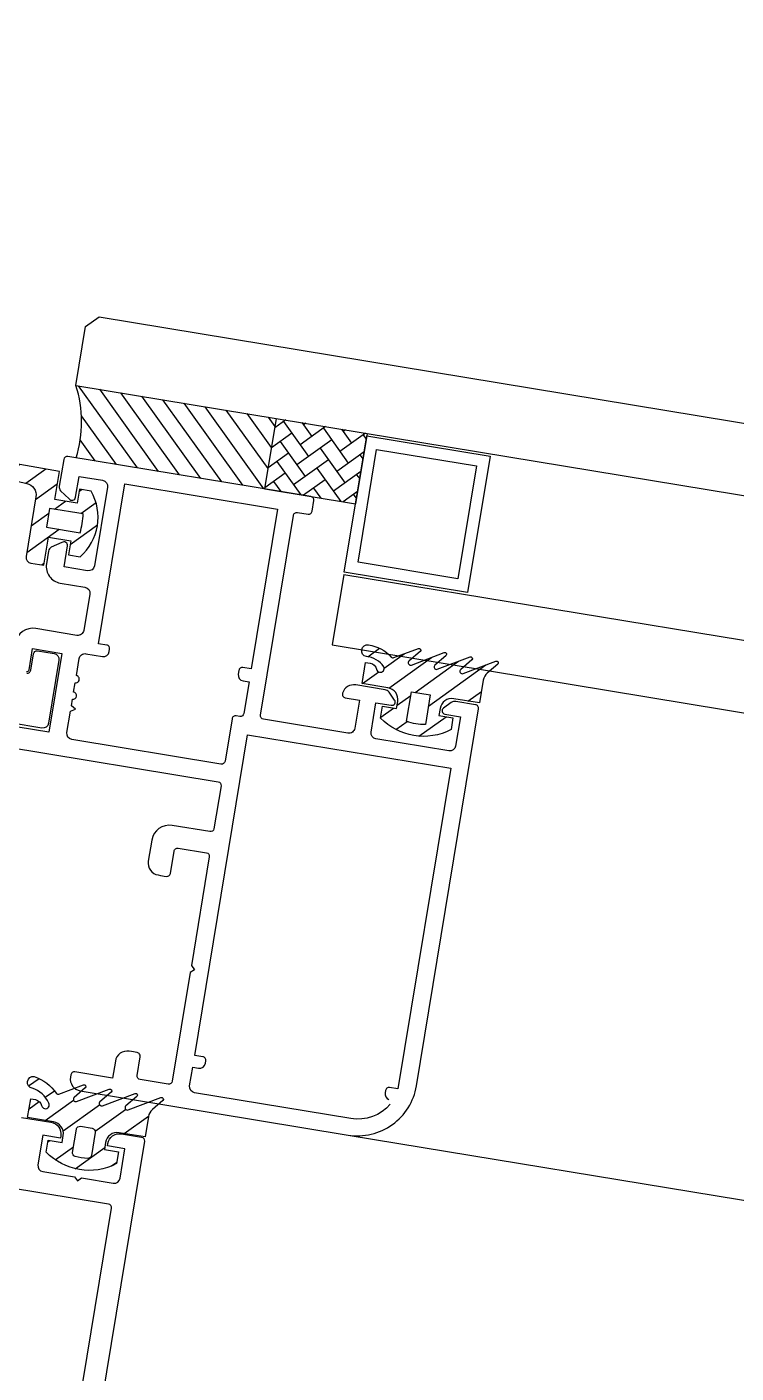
# Model space of a CAD drawing. Header units: millimetres. Extents: x 62878 to 70819, y -67946 to -61850.
# Drawn here: x 66850.25 to 66856.21, y -61939.32 to -61928.02 of the extents above; entities that cross this region are included whole.
import ezdxf

# ---------------------------------------------------------------- set-up
doc = ezdxf.new("R2010")
doc.units = ezdxf.units.MM
doc.linetypes.add('HIDDEN', pattern=[0.375, 0.25, -0.125])
doc.layers.add('BA DÖŞ.-yeni', color=11, linetype='Continuous', lineweight=30)
doc.layers.add('DOGRAMA', color=171, linetype='Continuous', lineweight=0)
pattern_1 = [(215.6353916483434, (66955.9812146888, -61962.69737362897), (0.09249173653843079, -0.1290226382155686), [])]

msp = doc.modelspace()

# ---------------------------------------------------------------- hatches: boundary and pattern name
at = {"layer": 'DOGRAMA', "lineweight": -2}
h = msp.add_hatch(dxfattribs=at)
h.set_pattern_fill('ANSI31', color=256, scale=0.03999999999999999, angle=679.5516175283433, style=0)
h.set_pattern_definition([(305.6353916483433, (66718.94940866614, -61923.60742468193), (-0.1032181105724549, -0.07399338923074471), [])])
h.paths.add_polyline_path([(66851.98199861779, -61931.82459441193, 0.4142135623420975), (66851.95039040968, -61931.84725321112), (66850.66524900956, -61931.63531493768, 0.1532309010706403), (66850.66421163845, -61931.02703956928), (66852.07515382816, -61931.25972419961)])
h.paths.add_polyline_path([(66852.25036083121, -61931.89672264169), (66852.00465741692, -61931.85620262001, 0.4142135623575963), (66851.98199861779, -61931.82459441193), (66852.07515382816, -61931.25972419961), (66852.34799074606, -61931.30471892572)])
h = msp.add_hatch(dxfattribs=at)
h.set_pattern_fill('AR-HBONE', color=256, scale=0.03, angle=679.5516175283433, style=0)
h.set_pattern_definition([(215.6353916483434, (66851.25686934582, -61968.03557853986), (-0.02761390992917502, -0.1674439368219208), [0.3599999999999998, -0.12]), (305.6353916483433, (66851.15934042243, -61968.1054935533), (-0.02761390992917502, -0.1674439368219208), [0.3599999999999999, -0.12])])
h.paths.add_polyline_path([(66852.76686220133, -61931.98190113534), (66853.01353041627, -61932.02258026654), (66853.11116033109, -61931.43057655057), (66852.34799074606, -61931.30471892572), (66852.25036083121, -61931.89672264169)])
h = msp.add_hatch(dxfattribs=at)
h.set_pattern_fill('ANSI31', color=256, scale=0.05, angle=679.5516175283433, style=0)
h.set_pattern_definition(pattern_1)
edge = h.paths.add_edge_path(flags=16)
edge.add_arc((66850.05698435009, -61932.07722968613), 0.6682513991296954, 343.7597124502437, 357.5110708805554)
edge.add_line((66850.7246053417, -61932.10624940337), (66850.44321206186, -61932.05984361026))
edge.add_line((66850.44321206186, -61932.05984361026), (66850.41717741793, -61932.21771126788))
edge.add_line((66850.41717741793, -61932.21771126788), (66850.6985706978, -61932.26411706094))
edge = h.paths.add_edge_path()
edge.add_line((66850.2861743012, -61932.52042926107), (66850.3947083158, -61932.53832807878))
edge.add_line((66850.3947083158, -61932.53832807878), (66850.43376028171, -61932.30152659239))
edge.add_line((66850.43376028171, -61932.30152659239), (66850.62122812514, -61932.33244273212))
edge.add_line((66850.62122812514, -61932.33244273212), (66850.60170214213, -61932.45084347528))
edge.add_line((66850.60170214213, -61932.45084347528), (66850.70036942812, -61932.46711512776))
edge.add_arc((66850.40848793693, -61932.13519767551), 0.4420000000017804, 311.3277435314506, 389.9430397638546)
edge.add_line((66850.79149068196, -61931.91457832618), (66850.692823396, -61931.89830667371))
edge.add_line((66850.692823396, -61931.89830667371), (66850.67329741304, -61932.01670741689))
edge.add_line((66850.67329741304, -61932.01670741689), (66850.48582956959, -61931.98579127721))
edge.add_line((66850.48582956959, -61931.98579127721), (66850.52488153556, -61931.74898979084))
edge.add_line((66850.52488153556, -61931.74898979084), (66849.54021983384, -61931.57747578625))
edge.add_arc((66849.53208400762, -61931.62680942925), 0.05000000000100795, 80.63539166106258, 253.925554840868)
edge.add_line((66849.51823970248, -61931.67485456653), (66850.25104419157, -61931.84991935846))
edge.add_arc((66850.22865226044, -61931.94738012711), 0.1000000000279037, -9.364608354033805, 77.06066208093108, ccw=False)
edge.add_line((66850.32731954646, -61931.96365177959), (66850.24497648442, -61932.46295979184))
edge.add_arc((66850.29431012743, -61932.47109561806), 0.05000000000818695, 170.6353916624193, 260.6353916624192)
h = msp.add_hatch(dxfattribs=at)
h.set_pattern_fill('ANSI31', color=256, scale=0.05, angle=679.5516175283433, style=0)
h.set_pattern_definition(pattern_1)
edge = h.paths.add_edge_path(flags=16)
edge.add_arc((66853.58482856107, -61933.47489511858), 0.4000000000842829, 249.0984326257979, 272.1723506914449, ccw=False)
edge.add_line((66853.44212313899, -61933.8485730047), (66853.4831144189, -61933.6000119971))
edge.add_line((66853.4831144189, -61933.6000119971), (66853.6409820765, -61933.62604664107))
edge.add_line((66853.6409820765, -61933.62604664107), (66853.59999079662, -61933.87460764863))
edge = h.paths.add_edge_path()
edge.add_arc((66853.58482856111, -61933.47489511869), 0.499999999975943, 223.7654940045327, 297.5052892957832, ccw=False)
edge.add_line((66853.22374009326, -61933.82074930526), (66853.24001174571, -61933.72208201923))
edge.add_line((66853.24001174571, -61933.72208201923), (66853.35841248889, -61933.74160800221))
edge.add_line((66853.35841248889, -61933.74160800221), (66853.3681754804, -61933.68240763062))
edge.add_arc((66853.26950819443, -61933.66613597812), 0.09999999998158737, 350.6353916295565, 440.635391634348)
edge.add_line((66853.28577984692, -61933.56746869214), (66853.06871181767, -61933.53167105673))
edge.add_line((66853.06871181767, -61933.53167105673), (66853.09800079218, -61933.3540699419))
edge.add_line((66853.09800079218, -61933.3540699419), (66853.13695403916, -61933.36049389177))
edge.add_arc((66853.12637746506, -61933.42462762769), 0.0650000000209153, 12.226056148663076, 80.63539165481222, ccw=False)
edge.add_arc((66853.22185126923, -61933.40394000829), 0.03268943072678943, 192.2260561335646, 386.0656707847075)
edge.add_arc((66853.08743411853, -61933.50306520554), 0.1992591642665751, 34.71917011497258, 84.9850772746207)
edge.add_arc((66853.11429463758, -61933.25543997544), 0.05002797725294367, 81.60755027783517, 259.1207865873505, ccw=False)
edge.add_arc((66853.07422736315, -61933.52580424058), 0.3233450412085994, 42.24972876024299, 81.5760389149633, ccw=False)
edge.add_arc((66853.32837867951, -61933.2949516345), 0.02000000002524715, 222.2497288089847, 290.6353916841991)
edge.add_line((66853.33542707525, -61933.31366847501), (66853.54134819182, -61933.23612261371))
edge.add_arc((66853.54663448858, -61933.25016024408), 0.01499999998481825, -49.36460848149562, 110.6353915371781, ccw=False)
edge.add_line((66853.55640313498, -61933.26154328177), (66853.46296841439, -61933.34172668941))
edge.add_arc((66853.4759932763, -61933.35690407298), 0.01999999999332741, 130.6353916586606, 290.6353916282097)
edge.add_line((66853.483041672, -61933.37562091346), (66853.75841622095, -61933.27192024914))
edge.add_arc((66853.76370251775, -61933.28595787951), 0.01500000000701255, -49.36460833685271, 110.63539168343769, ccw=False)
edge.add_line((66853.7734711642, -61933.2973409172), (66853.68003644352, -61933.37752432482))
edge.add_arc((66853.69306130546, -61933.3927017084), 0.02000000001780258, 130.6353917083578, 290.6353916988909)
edge.add_line((66853.7001097012, -61933.41141854889), (66853.97548425014, -61933.30771788459))
edge.add_arc((66853.98077054694, -61933.32175551495), 0.0150000000002034, -49.3646083187532, 110.63539169323221, ccw=False)
edge.add_line((66853.99053919339, -61933.33313855263), (66853.89710447277, -61933.4133219603))
edge.add_arc((66853.91012933465, -61933.42849934386), 0.01999999996885224, 130.6353916089634, 290.6353916502472)
edge.add_line((66853.91717773036, -61933.44721618432), (66854.19255227939, -61933.34351552003))
edge.add_arc((66854.19783857616, -61933.35755315039), 0.01499999998994664, -49.36460840311548, 110.6353915891961, ccw=False)
edge.add_line((66854.20760722258, -61933.36893618807), (66854.1204300576, -61933.44374951343))
edge.add_arc((66854.18555436716, -61933.51963643128), 0.09999999997215855, 130.6353916559457, 170.635391654236)
edge.add_line((66854.08688708118, -61933.50336477882), (66854.05538467766, -61933.69438758145))
edge.add_line((66854.05538467766, -61933.69438758145), (66853.83831664844, -61933.658589946))
edge.add_arc((66853.82204499596, -61933.75725723202), 0.1000000000211096, 80.63539164596622, 170.6353916459662)
edge.add_line((66853.72337770995, -61933.74098557954), (66853.71361471852, -61933.80018595111))
edge.add_line((66853.71361471852, -61933.80018595111), (66853.83201546167, -61933.81971193408))
edge.add_line((66853.83201546167, -61933.81971193408), (66853.81574380922, -61933.91837922006))
h = msp.add_hatch(dxfattribs=at)
h.set_pattern_fill('ANSI31', color=256, scale=0.05, angle=679.5516175283433, style=0)
h.set_pattern_definition(pattern_1)
edge = h.paths.add_edge_path()
edge.add_arc((66851.37162964679, -61937.18504873382), 0.09999999996902621, 130.6353916794597, 170.6353916789155)
edge.add_line((66851.27296236082, -61937.1687770814), (66851.24479971311, -61937.33954842879))
edge.add_line((66851.24479971311, -61937.33954842879), (66851.02773168393, -61937.30375079332))
edge.add_arc((66851.01146003146, -61937.40241807933), 0.1000000000139306, 80.63539164528788, 170.6353916487228)
edge.add_line((66850.91279274545, -61937.38614642686), (66850.90302975394, -61937.44534679846))
edge.add_line((66850.90302975394, -61937.44534679846), (66851.02143049717, -61937.46487278142))
edge.add_line((66851.02143049717, -61937.46487278142), (66851.00515884472, -61937.56354006741))
edge.add_arc((66850.77424359659, -61937.12005596599), 0.5000000000281053, 223.7654940046343, 297.50528929643093, ccw=False)
edge.add_line((66850.41315512871, -61937.46591015259), (66850.4294267812, -61937.36724286659))
edge.add_line((66850.4294267812, -61937.36724286659), (66850.54782752442, -61937.38676884954))
edge.add_line((66850.54782752442, -61937.38676884954), (66850.55759051588, -61937.32756847797))
edge.add_arc((66850.45892322989, -61937.31129682549), 0.0999999999923936, 350.6353916432529, 440.6353916432529)
edge.add_line((66850.47519488237, -61937.2126295395), (66850.25812685318, -61937.17683190406))
edge.add_line((66850.25812685318, -61937.17683190406), (66850.28407607181, -61937.0194822445))
edge.add_line((66850.28407607181, -61937.0194822445), (66850.32302931882, -61937.02590619435))
edge.add_arc((66850.31245274469, -61937.09003993023), 0.06499999998975602, 12.226056110219076, 80.63539162428191, ccw=False)
edge.add_arc((66850.40792654887, -61937.06935231088), 0.032689430756774, 192.2260561352255, 386.0656707737488)
edge.add_arc((66850.21838109917, -61937.15911231199), 0.2424115900165049, 25.43792501768313, 70.94469742433118)
edge.add_arc((66850.30696602692, -61936.88085509645), 0.05002797726723405, 81.60755028026762, 259.12078659049587, ccw=False)
edge.add_arc((66850.19192096795, -61937.18243627537), 0.3717812400814034, 34.13537073015999, 70.78689122020972, ccw=False)
edge.add_arc((66850.51445395917, -61936.96036393711), 0.02000000000078671, 222.2497287318385, 290.635391613518)
edge.add_line((66850.52150235488, -61936.9790807776), (66850.72742347146, -61936.90153491629))
edge.add_arc((66850.73270976824, -61936.91557254666), 0.01499999999507502, -49.36460840311548, 110.6353916412142, ccw=False)
edge.add_line((66850.74247841466, -61936.92695558433), (66850.64904369402, -61937.00713899203))
edge.add_arc((66850.66206855593, -61937.02231637558), 0.01999999997676291, 130.6353916993843, 290.6353917282744)
edge.add_line((66850.66911695167, -61937.04103321604), (66850.94449150068, -61936.93733255174))
edge.add_arc((66850.94977779743, -61936.95137018208), 0.01499999997119996, -49.36460844529671, 110.63539155676699, ccw=False)
edge.add_line((66850.95954644383, -61936.96275321976), (66850.86611172324, -61937.04293662742))
edge.add_arc((66850.87913658515, -61937.05811401099), 0.01999999999884891, 130.635391645086, 290.6353916208639)
edge.add_line((66850.88618498086, -61937.07683085148), (66851.16155952982, -61936.97313018717))
edge.add_arc((66851.16684582659, -61936.98716781753), 0.01499999999675578, -49.36460846339611, 110.63539157940161, ccw=False)
edge.add_line((66851.17661447299, -61936.99855085522), (66851.0831797524, -61937.07873426286))
edge.add_arc((66851.09620461431, -61937.09391164643), 0.01999999999332741, 130.6353916586606, 290.6353916282097)
edge.add_line((66851.10325301002, -61937.11262848691), (66851.378627559, -61937.00892782261))
edge.add_arc((66851.38391385578, -61937.02296545298), 0.01500000000188417, -49.364608379033825, 110.63539163141971, ccw=False)
edge.add_line((66851.39368250221, -61937.03434849066), (66851.30650533721, -61937.109161816))
edge = h.paths.add_edge_path(flags=16)
edge.add_line((66850.63565690452, -61937.46875888942), (66850.66764795859, -61937.27477303024))
edge.add_arc((66850.6972481444, -61937.27965452599), 0.03000000001109873, 80.63539162493328, 170.6353916249333, ccw=False)
edge.add_line((66850.70212964015, -61937.25005434018), (66850.80079692611, -61937.26632599265))
edge.add_arc((66850.7959154304, -61937.29592617848), 0.03000000002553219, -9.364608301990074, 80.63539171398179, ccw=False)
edge.add_line((66850.82551561622, -61937.3008076742), (66850.79352456206, -61937.49479353338))
edge.add_arc((66850.76392437628, -61937.48991203764), 0.02999999997883102, 268.40182582032423, 350.63539165702144, ccw=False)
edge.add_arc((66850.77424359662, -61937.12005596609), 0.3999999999503485, 252.8689574762741, 268.40182581267766, ccw=False)
edge.add_arc((66850.66525709031, -61937.47364038516), 0.02999999999328734, 170.6353916478328, 252.8689574716739, ccw=False)

# ---------------------------------------------------------------- linework, layer by layer
msp.add_lwpolyline([(68896.02066502631, -63031.43519410248), (69030.25944186504, -63071.18378898385), (69185.2789618937, -62547.65255934227), (68892.99857577804, -62461.10726346668, 1.044367817173394), (68063.1984222013, -62298.72991434322, 0.2043746373996395), (63106.96025407397, -62494.78258919505, 0.3539527355379972), (62932.93996584662, -62997.825353625), (63753.18486962488, -65779.59786478638), (64154.95366467919, -67142.15251756221), (65336.72250243354, -66792.62198400985), (65336.69978150922, -66829.11190277508), (65270.53542169294, -66829.0707046726, 0.6267890062731037), (65270.19918370779, -67369.07059999109), (65531.84452784718, -67369.23351688065, 0.9262424964682344), (66130.08755876668, -67369.60602071379), (66391.73290290477, -67369.76893760463, 0.6267427171847498), (66392.06914089088, -66829.76904228561), (66326.14716633759, -66829.72799510749), (66326.16988726193, -66793.2380763422), (67506.155742504, -67144.12829054108), (68467.02457055586, -63899.0863823687), (68625.20366853199, -63946.03714330423), (68896.02440533682, -63031.42256234252)], format="xyb")
at = {"layer": 'BA DÖŞ.-yeni', "linetype": 'HIDDEN', "ltscale": 150}
msp.add_arc((65815.0392658321, -68607.15258971277), 6697.93692342701, 70.74616030420842, 109.2968468472022, dxfattribs=at)
at = {"layer": 'DOGRAMA', "lineweight": -2}
for p, q in [((66850.74556990078, -61930.53370313928), (66850.86050883925, -61930.45130750578)), ((66850.86050883925, -61930.45130750578), (66900.1807563258, -61938.58492462935)), ((66850.66421163845, -61931.02703956928), (66850.74556990077, -61930.53370313931)), ((66850.66421163845, -61931.02703956928), (66900.07838089063, -61939.17614574089)), ((66852.25036083121, -61931.8967226417), (66852.34799074606, -61931.30471892572)), ((66852.25036083121, -61931.8967226417), (66852.34799074606, -61931.30471892572)), ((66853.11116033109, -61931.43057655057), (66853.01353041627, -61932.02258026654)), ((66852.25036083121, -61931.8967226417), (66853.01353041627, -61932.02258026654)), ((66852.91590050142, -61932.61458398253), (66852.81827058658, -61933.2065876985)), ((66852.91590050142, -61932.61458398253), (66899.87363002813, -61940.35858796528)), ((66852.81827058658, -61933.2065876985), (66899.77125459202, -61940.94980907658)), ((66852.95023411475, -61937.32291927253), (66899.0819266673, -61944.93069789505))]:
    msp.add_line(p, q, dxfattribs=at)
msp.add_lwpolyline([(68355.72808668052, -61957.86010398282, 0.2737364000647933), (68066.90955003549, -62277.7212358757, 0.2092949010110247), (68023.71017518625, -62283.85188166666, 0.1983676314706158), (63201.05260393125, -62451.10786955556)], format="xyb", dxfattribs=at)
for points in [[(66853.10790600063, -61931.45031000779), (66854.14391250357, -61931.62116235872), (66853.95516133492, -61932.76570287628), (66852.9191548319, -61932.59485052532)], [(66853.19030163414, -61931.56524894625), (66854.02897356512, -61931.70355799224), (66853.87276570138, -61932.65076393781), (66853.0340937704, -61932.5124548918)]]:
    msp.add_lwpolyline(points, close=True, dxfattribs=at)
for points in [[(66850.2861743012, -61932.52042926107), (66850.3947083158, -61932.53832807878), (66850.43376028171, -61932.30152659239), (66850.62122812514, -61932.33244273212), (66850.60170214213, -61932.45084347528), (66850.70036942812, -61932.46711512776, 0.3571428571427583), (66850.79149068196, -61931.91457832618), (66850.692823396, -61931.89830667371), (66850.67329741304, -61932.01670741689), (66850.48582956959, -61931.98579127721), (66850.52488153556, -61931.74898979084), (66849.54021983384, -61931.57747578625, 0.9430953754055073), (66849.51823970248, -61931.67485456653), (66850.25104419157, -61931.84991935846, -0.3960555621610378), (66850.32731954646, -61931.96365177959), (66850.24497648442, -61932.46295979184, 0.4142135623731011)], [(66850.6985706978, -61932.26411706094, 0.0600737299861167), (66850.7246053417, -61932.10624940337), (66850.44321206186, -61932.05984361026), (66850.41717741793, -61932.21771126788)], [(66853.81574380922, -61933.91837922006, -0.3333333333332296), (66853.22374009326, -61933.82074930526), (66853.24001174571, -61933.72208201923), (66853.35841248889, -61933.74160800221), (66853.3681754804, -61933.68240763062, 0.4142135623730951), (66853.28577984692, -61933.56746869214), (66853.06871181767, -61933.53167105673), (66853.09800079218, -61933.3540699419), (66853.13695403916, -61933.36049389177, -0.3076847592325949), (66853.18990324493, -61933.41086262515, 1.128701775595035), (66853.2512158909, -61933.38957623874, 0.2229122392588673), (66853.1048523981, -61933.30456881241, -0.9785310008372164), (66853.12159635412, -61933.20594771905, -0.1732976222504512), (66853.31357425329, -61933.3083989006, 0.3075716929246892), (66853.33542707525, -61933.31366847501), (66853.54134819182, -61933.23612261371, -0.8390996311771624), (66853.55640313498, -61933.26154328177), (66853.46296841439, -61933.34172668941, 0.8390996311772869), (66853.483041672, -61933.37562091346), (66853.75841622095, -61933.27192024914, -0.8390996311771624), (66853.7734711642, -61933.2973409172), (66853.68003644352, -61933.37752432482, 0.839099631177325), (66853.7001097012, -61933.41141854889), (66853.97548425014, -61933.30771788459, -0.8390996311769768), (66853.99053919339, -61933.33313855263), (66853.89710447277, -61933.4133219603, 0.8390996311770358), (66853.91717773036, -61933.44721618432), (66854.19255227939, -61933.34351552003, -0.8390996311781366), (66854.20760722258, -61933.36893618807), (66854.1204300576, -61933.44374951343, 0.1763269807084491), (66854.08688708118, -61933.50336477882), (66854.05538467766, -61933.69438758145), (66853.83831664844, -61933.658589946, 0.4142135623728453), (66853.72337770995, -61933.74098557954), (66853.71361471852, -61933.80018595111), (66853.83201546167, -61933.81971193408)], [(66853.59999079662, -61933.87460764863, -0.1010205144335734), (66853.44212313899, -61933.8485730047), (66853.4831144189, -61933.6000119971), (66853.6409820765, -61933.62604664107)], [(66853.59999079662, -61933.87460764863, -0.1010205144335734), (66853.44212313899, -61933.8485730047), (66853.4831144189, -61933.6000119971), (66853.6409820765, -61933.62604664107)], [(66851.30650533721, -61937.109161816, 0.176326980708443), (66851.27296236082, -61937.1687770814), (66851.24479971311, -61937.33954842879), (66851.02773168393, -61937.30375079332, 0.4142135623726288), (66850.91279274545, -61937.38614642686), (66850.90302975394, -61937.44534679846), (66851.02143049717, -61937.46487278142), (66851.00515884472, -61937.56354006741, -0.3333333333332321), (66850.41315512871, -61937.46591015259), (66850.4294267812, -61937.36724286659), (66850.54782752442, -61937.38676884954), (66850.55759051588, -61937.32756847797, 0.4142135623730951), (66850.47519488237, -61937.2126295395), (66850.25812685318, -61937.17683190406), (66850.28407607181, -61937.0194822445), (66850.32302931882, -61937.02590619435, -0.3076847592325163), (66850.37597852453, -61937.07627492775, 1.128701775594264), (66850.43729117056, -61937.05498854132, 0.2012120834862478), (66850.29752378745, -61936.92998393343, -0.9785310008383128), (66850.31426774347, -61936.83136284004, -0.1612998685773607), (66850.49964953295, -61936.97381120316, 0.3075716929248266), (66850.52150235488, -61936.9790807776), (66850.72742347146, -61936.90153491629, -0.8390996311771568), (66850.74247841466, -61936.92695558433), (66850.64904369402, -61937.00713899203, 0.8390996311749109), (66850.66911695167, -61937.04103321604), (66850.94449150068, -61936.93733255174, -0.8390996311813727), (66850.95954644383, -61936.96275321976), (66850.86611172324, -61937.04293662742, 0.8390996311751685), (66850.88618498086, -61937.07683085148), (66851.16155952982, -61936.97313018717, -0.8390996311750223), (66851.17661447299, -61936.99855085522), (66851.0831797524, -61937.07873426286, 0.8390996311790603), (66851.10325301002, -61937.11262848691), (66851.378627559, -61937.00892782261, -0.8390996311813727), (66851.39368250221, -61937.03434849066)], [(66850.63565690452, -61937.46875888942), (66850.66764795859, -61937.27477303024, -0.414213562374205), (66850.70212964015, -61937.25005434018), (66850.80079692611, -61937.26632599265, -0.4142135623730951), (66850.82551561622, -61937.3008076742), (66850.79352456206, -61937.49479353338, -0.3750467088372598), (66850.76308768275, -61937.51990036776, -0.0678788880673013), (66850.65642034655, -61937.5023093921, -0.3750467088370437)]]:
    msp.add_lwpolyline(points, format="xyb", close=True, dxfattribs=at)
at = {"layer": 'DOGRAMA', "lineweight": -2, "ltscale": 0.5}
for points in [[(66850.06275029105, -61934.05958705407), (66851.85849489618, -61934.35573112908, -0.4142135623730951), (66851.8832135862, -61934.39021281061), (66851.82382205469, -61934.75034840452, -0.4142135623730951), (66851.78934037319, -61934.77506709457), (66851.47360505795, -61934.72299780663, 0.4142135623730951), (66851.30119665028, -61934.84659125691), (66851.27190767584, -61935.02419237174, 0.4142135623730951), (66851.35430330932, -61935.13913131021), (66851.37403676656, -61935.14238564071), (66851.42337040955, -61935.15052146692, 0.4142135623730951), (66851.45785209106, -61935.12580277688), (66851.48876823077, -61934.93833493347, -0.4142135623730951), (66851.52324991231, -61934.9136162434), (66851.76005139873, -61934.95266820937, -0.4142135623730951), (66851.78477008877, -61934.98714989088), (66851.6342573034, -61935.89982228637), (66851.6589759935, -61935.93430396791), (66851.62449431195, -61935.95902265795), (66851.47398152656, -61936.87169505341, -0.4142135623730951), (66851.43949984504, -61936.89641374347), (66851.20269835865, -61936.85736177754, -0.4142135623730951), (66851.17797966854, -61936.82288009601), (66851.20401431253, -61936.66501243839, 0.4142135623730951), (66851.17929562251, -61936.63053075684), (66851.12996197949, -61936.62239493064), (66851.11022852227, -61936.61914060015, 0.4142135623730951), (66850.9952895838, -61936.70153623367), (66850.97169568774, -61936.84460379837), (66850.65596037256, -61936.79253451046, 0.4142135623730951), (66850.62147869103, -61936.8172532005), (66850.61822436049, -61936.83698665773, 0.4142135623730951), (66850.70061999405, -61936.95192559615), (66852.95023411475, -61937.32291927253, 0.4142135623730951), (66853.5249288071, -61936.91094110491), (66854.04724885142, -61933.74372122443, 0.4142135623730951), (66854.02253016137, -61933.70923954289), (66853.85549631287, -61933.68169326244, 0.1991096956269791), (66853.81823363024, -61933.69039599068), (66853.75263797803, -61933.73741917872, 0.6680969080520953), (66853.76451548137, -61933.7883100749), (66853.89447016382, -61933.80974146836), (66853.85379103263, -61934.05640968336, -0.4142135623730951), (66853.79632156336, -61934.09760750014), (66853.18458439026, -61933.99672325478, -0.4142135623730951), (66853.14338657347, -61933.93925378555), (66853.18406570461, -61933.69258557056), (66853.31403025376, -61933.7140185912, 0.6680969080520438), (66853.3416196647, -61933.669636356), (66853.29459647671, -61933.60404070384, 0.1989616347782854), (66853.2620915215, -61933.58383229011), (66853.01541343975, -61933.54315153179, 0.3728392455561729), (66852.90381302554, -61933.6116190679, 0.4568501953068724), (66852.92753076108, -61933.65027927414), (66853.04593150428, -61933.6698052571), (66853.0068795383, -61933.90660674349, -0.4142135623730951), (66852.94941006906, -61933.94780456026), (66852.23900560991, -61933.83064866246, -0.4142135623730951), (66852.21428691984, -61933.79616698092), (66852.49090501186, -61932.11882311897, -0.4142135623730951), (66852.52538669339, -61932.09410442895), (66852.61418725079, -61932.10874891616, 0.4142135623730951), (66852.64866893235, -61932.08403022609), (66852.66331341953, -61931.99522966871, 0.4142135623730951), (66852.63859472956, -61931.96074798716), (66850.59618190938, -61931.623924781, 0.4142135623730951), (66850.56170022784, -61931.64864347105), (66850.52439095589, -61931.87487769114, 0.1989616347783402), (66850.53309205695, -61931.91215024052), (66850.60730123878, -61931.97925967757, 0.6680475602943508), (66850.66128160058, -61931.96665519269), (66850.69017517388, -61931.79145169296), (66850.88750974584, -61931.8239949979, -0.4142135623730951), (66850.92870756262, -61931.88146446714), (66850.81968749105, -61932.5425352833, -0.4142135623730951), (66850.76221802185, -61932.58373310008), (66850.56488344981, -61932.55118979514), (66850.59377702314, -61932.3759862954, 0.6680475602943992), (66850.54670235064, -61932.34671638407), (66850.4548725964, -61932.38645375102, 0.1991096956271691), (66850.43466580982, -61932.41894883955), (66850.41688252086, -61932.52678231642, 0.4142135623730951), (66850.53223640774, -61932.68769683027), (66850.73943770843, -61932.72186730047, -0.4142135623730951), (66850.78063552515, -61932.7793367697), (66850.73019340244, -61933.08520535628, -0.4142135623730951), (66850.67272393327, -61933.12640317307), (66850.32738843226, -61933.06945238939, 0.4142135623730951), (66850.15498002458, -61933.1930458397)], [(66850.24744986088, -61933.43126701711, 0.4142135623730951), (66850.2704376486, -61933.41478789039), (66850.29972662308, -61933.23718677559), (66850.54639483805, -61933.27786590676), (66850.43737476648, -61933.93893672295), (66850.0427056225, -61933.87385011304)], [(66850.25044219554, -61933.44342703556, 0.4142135623730951), (66850.28492387704, -61933.41870834552), (66850.30770419055, -61933.2805741451, -0.4142135623730951), (66850.34218587205, -61933.25585545505), (66850.48032007247, -61933.27863576851, -0.4142135623730951), (66850.52151788922, -61933.33610523776), (66850.43446454848, -61933.86397521784, -0.4142135623730951), (66850.37699507928, -61933.9051730346), (66850.11059340707, -61933.86123957294, -0.4142135623730951)], [(66853.30489484567, -61937.06390262548, -0.2621398995659221), (66852.9730144282, -61937.1847850721), (66851.66073952445, -61936.96837209426, -0.4142135623730951), (66851.61954170768, -61936.91090262502), (66851.64557635164, -61936.75303496742), (66851.69490999465, -61936.76117079366, 0.4142135623730951), (66851.7523794639, -61936.71997297692), (66851.75563379438, -61936.70023951971, 0.4142135623730951), (66851.7309151043, -61936.66575783814), (66851.6618480041, -61936.65436768143), (66852.10606411658, -61933.96075077375), (66853.81300816435, -61934.24225036151), (66853.36879205186, -61936.9358672692), (66853.29972495166, -61936.92447711246, 0.4142135623730951), (66853.26524327014, -61936.94919580252), (66853.26198893963, -61936.96892925973, 0.3618128521052944), (66853.29438444812, -61937.02410867851)], [(66850.20780224961, -61937.17470501804), (66850.45447046464, -61937.21538414924, -0.4142135623728953), (66850.53686609812, -61937.33032308769), (66850.53361176763, -61937.35005654486), (66850.38561083868, -61937.32564906617), (66850.34493170748, -61937.57231728117, 0.4142135623730951), (66850.38612952424, -61937.6297867504), (66850.65253119642, -61937.67372021206), (66850.67724988647, -61937.70820189361), (66850.71173156802, -61937.68348320355), (66850.97813324022, -61937.72741666521, 0.4142135623730951), (66851.03560270942, -61937.68621884845), (66851.07628184065, -61937.43955063347), (66850.92828091161, -61937.41514315475), (66850.93153524213, -61937.39540969759, -0.4142135623728953), (66851.04647418056, -61937.31301406403), (66851.21420856679, -61937.34067587325, -0.4142135623729288), (66851.23892725681, -61937.37515755478), (66849.52389508634, -61947.77468949876, -0.4142135623729288)]]:
    msp.add_lwpolyline(points, format="xyb", dxfattribs=at)
at = {"layer": 'DOGRAMA', "linetype": 'ByBlock', "lineweight": -2}
msp.add_lwpolyline([(66850.63500423552, -61933.66240897936, 0.9999999999999998), (66850.64476722697, -61933.60320860775), (66850.65778454897, -61933.52427477897, 0.9999999999999998), (66850.66754754045, -61933.46507440739), (66850.69114143652, -61933.32200684269, -0.4142135623730951), (66850.74861090575, -61933.28080902592), (66850.88674510617, -61933.30358933938, 0.4142135623730951), (66850.9442145754, -61933.2623915226), (66850.94746890588, -61933.24265806543, 0.4142135623730951), (66850.92275021583, -61933.20817638388), (66850.85368311562, -61933.19678622714), (66851.07497758925, -61931.85491113761), (66852.35765230717, -61932.06644261973), (66852.13635783357, -61933.40831770927), (66852.06729073336, -61933.39692755255, 0.4142135623730951), (66852.03280905189, -61933.4216462426), (66852.02792755613, -61933.45124642841, 0.4142135623730951), (66852.0691253728, -61933.50871589764), (66852.11845901588, -61933.51685172388), (66852.07452555417, -61933.78325339606, -0.4142135623730951), (66852.04004387264, -61933.80797208614), (66852.01044368684, -61933.80309059036, 0.4142135623730951), (66851.97596200532, -61933.82780928041), (66851.91738405643, -61934.18301151003, -0.4142135623730951), (66851.8829023749, -61934.20773020008), (66850.62982784273, -61934.00108021368, -0.4142135623730951), (66850.58863002597, -61933.94361074445), (66850.61841691298, -61933.7629904107), (66850.65948048222, -61933.7475260361), (66850.62555691414, -61933.71969520561)], format="xyb", close=True, dxfattribs=at)
at = {"layer": 'DOGRAMA', "lineweight": -2, "ltscale": 0.5}
msp.add_lwpolyline([(66845.15865156063, -61944.6223809857), (66845.10170077701, -61944.9677164867), (66844.79742087578, -61946.81279473485, 0.4142135623730953), (66844.8221395658, -61946.84727641637), (66849.3411012644, -61947.59251809958, 0.4142135623730951), (66849.375582946, -61947.56779940955), (66849.6798628472, -61945.72272116141), (66849.73681363082, -61945.37738566041), (66850.96369622718, -61937.93787229633, 0.4142135623730951), (66850.93897753718, -61937.9033906148), (66846.42001583855, -61937.15814893154, 0.4142135623722071), (66846.385534157, -61937.18286762164)], format="xyb", close=True, dxfattribs=at)
at = {"layer": 'DOGRAMA', "lineweight": -2}
msp.add_arc((66849.69561568135, -61931.33283001083), 1.015719411173231, 342.6742683431737, 17.52115936646102, dxfattribs=at)

doc.saveas('drawing.dxf')
